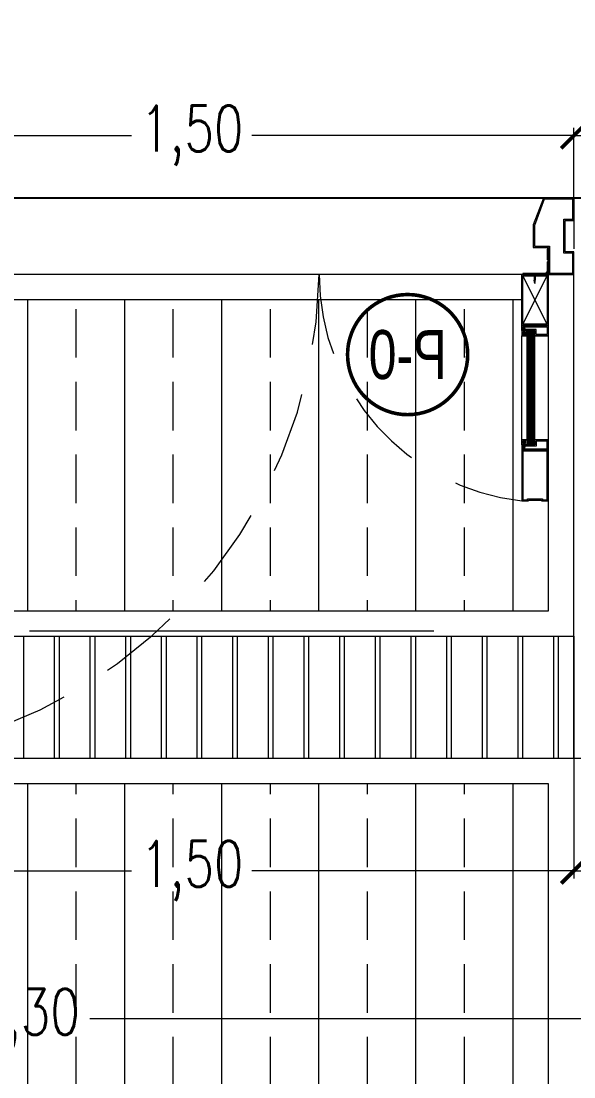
# Model space of a CAD drawing. Header units: millimetres. Extents: x 216 to 2687, y 57 to 1099.
# Drawn here: x 229.588 to 230.673, y 85.072 to 87.144 of the extents above; entities that cross this region are included whole.
import ezdxf
from ezdxf.enums import TextEntityAlignment as Align

# ---------------------------------------------------------------- set-up
doc = ezdxf.new("R2010")
doc.units = ezdxf.units.MM
doc.header["$LTSCALE"] = 0.5
doc.set_wipeout_variables(frame=1)
doc.header["$PDMODE"] = 35
for name, pattern in [('DASHDOT2', [12.7, 6.35, -3.175, 0, -3.175]), ('DASHED2', [9.525, 6.35, -3.175]), ('HIDDEN', [0.375, 0.25, -0.125])]:
    doc.linetypes.add(name, pattern=pattern)
for name, color, linetype, lineweight in [('A-COTAS', 7, 'Continuous', 9), ('A-EJES', 7, 'DASHDOT2', 9), ('A-PISO', 7, 'Continuous', 15), ('A-PISO -ACHU', 55, 'Continuous', 0), ('A-PLAN-ACHU1', 105, 'Continuous', 9), ('A-PLAN-ACHU2', 146, 'Continuous', 0), ('A-PLAN-ACHU3', 250, 'Continuous', 0), ('A-PROY', 6, 'HIDDEN', 18), ('A-TEXT-VENT', 2, 'Continuous', 9), ('A-VENT', 1, 'Continuous', 15), ('A-WIPEOUT', 255, 'Continuous', 0)]:
    doc.layers.add(name, color=color, linetype=linetype, lineweight=lineweight)
doc.layers.add('BORRADOR', color=3, linetype='Continuous', plot=False)
doc.styles.add('Cotas', font='romans.shx', dxfattribs={"width": 0.75})
doc.styles.add('ING_50', font='swisscl.ttf', dxfattribs={"height": 0.08})
doc.dimstyles.new("1-25'", dxfattribs={"dimtxt": 0.075, "dimasz": 0.05, "dimexe": 0.015, "dimexo": 0, "dimgap": 0.02, "dimtad": 0, "dimzin": 4, "dimtxsty": 'Cotas', "dimblk": 'ARCHTICK', "dimcen": 0.09, "dimclrd": 142, "dimclre": 2, "dimclrt": 2, "dimadec": 0, "dimazin": 0, "dimtfac": 1, "dimtmove": 0, "dimatfit": 3, "dimfxl": 0.1, "dimlwd": 13, "dimlwe": 9, "dimarcsym": 2})
pattern_1 = [(90, (-2414.34887, -998.31859), (-0.1905, 4e-17), []), (90, (-2414.25362, -998.22334), (-0.1905, 4e-17), [0.09525, -0.047625])]

# ---------------------------------------------------------------- blocks, each defined once
blk = doc.blocks.new('_ArchTick')
at = {"color": 0, "linetype": 'ByBlock', "const_width": 0.15}
blk.add_lwpolyline([(-0.5, -0.5), (0.5, 0.5)], dxfattribs=at)
blk = doc.blocks.new('*D241')
at = {"layer": 'A-COTAS', "color": 2, "linetype": 'DASHDOT2', "lineweight": 9, "transparency": 16777216}
for p, q in [((229.1728, 85.6969), (229.1728, 85.4615)), ((230.6728, 85.6969), (230.6728, 85.4615))]:
    blk.add_line(p, q, dxfattribs=at)
at = {"layer": 'A-COTAS', "color": 142, "linetype": 'Continuous', "lineweight": 13, "transparency": 16777216}
for p, q in [((229.1728, 85.4765), (229.8047, 85.4765)), ((230.6728, 85.4765), (230.0408, 85.4765))]:
    blk.add_line(p, q, dxfattribs=at)
at = {"layer": 'DEFPOINTS', "color": 0, "transparency": 16777216}
for p in [(229.1728, 85.6969), (230.6728, 85.6969), (230.6728, 85.4765)]:
    blk.add_point(p, dxfattribs=at)
at = {"layer": 'A-COTAS', "color": 142, "lineweight": 13, "transparency": 16777216, "xscale": 0.05, "yscale": 0.05, "zscale": 0.05, "rotation": 180}
blk.add_blockref('_ArchTick', (229.1728, 85.4765), dxfattribs=at)
at = {"layer": 'A-COTAS', "color": 142, "lineweight": 13, "transparency": 16777216, "xscale": 0.05, "yscale": 0.05, "zscale": 0.05}
blk.add_blockref('_ArchTick', (230.6728, 85.4765), dxfattribs=at)
at = {"layer": 'A-COTAS', "color": 2, "transparency": 16777216, "insert": (229.9228, 85.4765), "char_height": 0.09, "attachment_point": 5, "style": 'Cotas'}
blk.add_mtext('1,50', dxfattribs=at)
blk = doc.blocks.new('*D242')
at = {"layer": 'A-COTAS', "color": 2, "linetype": 'DASHDOT2', "lineweight": 9, "transparency": 16777216}
for p, q in [((230.6728, 85.6969), (230.6728, 85.4615)), ((230.8228, 85.6969), (230.8228, 85.4615))]:
    blk.add_line(p, q, dxfattribs=at)
at = {"layer": 'A-COTAS', "color": 142, "linetype": 'Continuous', "lineweight": 13, "transparency": 16777216}
for p, q in [((230.6728, 85.4765), (230.8228, 85.4765)), ((230.8228, 85.4765), (230.8728, 85.4765))]:
    blk.add_line(p, q, dxfattribs=at)
at = {"layer": 'DEFPOINTS', "color": 0, "transparency": 16777216}
for p in [(230.6728, 85.6969), (230.8228, 85.6969), (230.8228, 85.4765)]:
    blk.add_point(p, dxfattribs=at)
at = {"layer": 'A-COTAS', "color": 142, "lineweight": 13, "transparency": 16777216, "xscale": 0.05, "yscale": 0.05, "zscale": 0.05, "rotation": 180}
blk.add_blockref('_ArchTick', (230.6728, 85.4765), dxfattribs=at)
at = {"layer": 'A-COTAS', "color": 142, "lineweight": 13, "transparency": 16777216, "xscale": 0.05, "yscale": 0.05, "zscale": 0.05}
blk.add_blockref('_ArchTick', (230.8228, 85.4765), dxfattribs=at)
at = {"layer": 'A-COTAS', "color": 2, "transparency": 16777216, "insert": (230.9619, 85.4765), "char_height": 0.09, "attachment_point": 5, "style": 'Cotas'}
blk.add_mtext(',15', dxfattribs=at)
blk = doc.blocks.new('*D279')
at = {"layer": 'A-COTAS', "color": 2, "linetype": 'DASHDOT2', "lineweight": 9, "transparency": 16777216}
for p, q in [((229.1728, 86.9196), (229.1728, 86.9346)), ((230.6728, 86.7969), (230.6728, 86.9346))]:
    blk.add_line(p, q, dxfattribs=at)
at = {"layer": 'A-COTAS', "color": 142, "linetype": 'Continuous', "lineweight": 13, "transparency": 16777216}
for p, q in [((229.1728, 86.9196), (229.8047, 86.9196)), ((230.6728, 86.9196), (230.0408, 86.9196))]:
    blk.add_line(p, q, dxfattribs=at)
at = {"layer": 'DEFPOINTS', "color": 0, "transparency": 16777216}
for p in [(229.1728, 86.9196), (230.6728, 86.9196), (230.6728, 86.7969)]:
    blk.add_point(p, dxfattribs=at)
at = {"layer": 'A-COTAS', "color": 142, "lineweight": 13, "transparency": 16777216, "xscale": 0.05, "yscale": 0.05, "zscale": 0.05, "rotation": 180}
blk.add_blockref('_ArchTick', (229.1728, 86.9196), dxfattribs=at)
at = {"layer": 'A-COTAS', "color": 142, "lineweight": 13, "transparency": 16777216, "xscale": 0.05, "yscale": 0.05, "zscale": 0.05}
blk.add_blockref('_ArchTick', (230.6728, 86.9196), dxfattribs=at)
at = {"layer": 'A-COTAS', "color": 2, "transparency": 16777216, "insert": (229.9228, 86.9196), "char_height": 0.09, "attachment_point": 5, "style": 'Cotas'}
blk.add_mtext('1,50', dxfattribs=at)
blk = doc.blocks.new('*D280')
at = {"layer": 'A-COTAS', "color": 2, "linetype": 'DASHDOT2', "lineweight": 9, "transparency": 16777216}
for p, q in [((230.6728, 86.7969), (230.6728, 86.9346)), ((230.8228, 86.7969), (230.8228, 86.9346))]:
    blk.add_line(p, q, dxfattribs=at)
at = {"layer": 'A-COTAS', "color": 142, "linetype": 'Continuous', "lineweight": 13, "transparency": 16777216}
for p, q in [((230.6728, 86.9196), (230.8228, 86.9196)), ((230.8228, 86.9196), (230.8728, 86.9196))]:
    blk.add_line(p, q, dxfattribs=at)
at = {"layer": 'DEFPOINTS', "color": 0, "transparency": 16777216}
for p in [(230.8228, 86.9196), (230.6728, 86.7969), (230.8228, 86.7969)]:
    blk.add_point(p, dxfattribs=at)
at = {"layer": 'A-COTAS', "color": 142, "lineweight": 13, "transparency": 16777216, "xscale": 0.05, "yscale": 0.05, "zscale": 0.05, "rotation": 180}
blk.add_blockref('_ArchTick', (230.6728, 86.9196), dxfattribs=at)
at = {"layer": 'A-COTAS', "color": 142, "lineweight": 13, "transparency": 16777216, "xscale": 0.05, "yscale": 0.05, "zscale": 0.05}
blk.add_blockref('_ArchTick', (230.8228, 86.9196), dxfattribs=at)
at = {"layer": 'A-COTAS', "color": 2, "transparency": 16777216, "insert": (230.9619, 86.9196), "char_height": 0.09, "attachment_point": 5, "style": 'Cotas'}
blk.add_mtext(',15', dxfattribs=at)
blk = doc.blocks.new('*D301')
at = {"layer": 'A-COTAS', "color": 2, "linetype": 'DASHDOT2', "lineweight": 9, "transparency": 16777216}
for p, q in [((220.4228, 85.6969), (220.4228, 85.171)), ((238.7228, 85.6969), (238.7228, 85.171))]:
    blk.add_line(p, q, dxfattribs=at)
at = {"layer": 'A-COTAS', "color": 142, "linetype": 'Continuous', "lineweight": 13, "transparency": 16777216}
for p, q in [((220.4228, 85.186), (229.4226, 85.186)), ((238.7228, 85.186), (229.7229, 85.186))]:
    blk.add_line(p, q, dxfattribs=at)
at = {"layer": 'DEFPOINTS', "color": 0, "transparency": 16777216}
for p in [(220.4228, 85.6969), (238.7228, 85.6969), (238.7228, 85.186)]:
    blk.add_point(p, dxfattribs=at)
at = {"layer": 'A-COTAS', "color": 142, "lineweight": 13, "transparency": 16777216, "xscale": 0.05, "yscale": 0.05, "zscale": 0.05, "rotation": 180}
blk.add_blockref('_ArchTick', (220.4228, 85.186), dxfattribs=at)
at = {"layer": 'A-COTAS', "color": 142, "lineweight": 13, "transparency": 16777216, "xscale": 0.05, "yscale": 0.05, "zscale": 0.05}
blk.add_blockref('_ArchTick', (238.7228, 85.186), dxfattribs=at)
at = {"layer": 'A-COTAS', "color": 2, "transparency": 16777216, "insert": (229.5728, 85.186), "char_height": 0.09, "attachment_point": 5, "style": 'Cotas'}
blk.add_mtext('18,30', dxfattribs=at)
blk = doc.blocks.new('*D356')
at = {"layer": 'A-COTAS', "color": 2, "linetype": 'DASHDOT2', "lineweight": 9, "transparency": 16777216}
for p, q in [((230.6321, 93.0054), (231.0688, 93.0054)), ((230.8228, 86.7969), (231.0688, 86.7969))]:
    blk.add_line(p, q, dxfattribs=at)
at = {"layer": 'A-COTAS', "color": 142, "linetype": 'Continuous', "lineweight": 13, "transparency": 16777216}
for p, q in [((231.0538, 93.0054), (231.0538, 90.0128)), ((231.0538, 86.7969), (231.0538, 89.7896))]:
    blk.add_line(p, q, dxfattribs=at)
at = {"layer": 'DEFPOINTS', "color": 0, "transparency": 16777216}
for p in [(230.6321, 93.0054), (231.0538, 93.0054), (230.8228, 86.7969)]:
    blk.add_point(p, dxfattribs=at)
at = {"layer": 'A-COTAS', "color": 142, "lineweight": 13, "transparency": 16777216, "xscale": 0.05, "yscale": 0.05, "zscale": 0.05}
for p, rotation in [((231.0538, 93.0054), 90), ((231.0538, 86.7969), 270)]:
    blk.add_blockref('_ArchTick', p, dxfattribs=dict(at, rotation=rotation))
at = {"layer": 'A-COTAS', "color": 2, "transparency": 16777216, "insert": (231.0538, 89.9012), "char_height": 0.09, "attachment_point": 5, "rotation": 90, "style": 'Cotas'}
blk.add_mtext('6,21', dxfattribs=at)
blk = doc.blocks.new('TORNILLO_AUTOPERF')
at = {"layer": 'A-PLAN-ACHU2'}
for points in [[(-0.024, 0), (-0.0151, -0.0013), (0, -0.0013), (0.0025, -0.0036), (0.0025, 0.0036), (0, 0.0013), (-0.0151, 0.0013)], [(-0.0231, 0.0001), (-0.024, 0), (-0.0232, -0.0001)], [(-0.0218, 0.0003), (-0.0231, 0.0001), (-0.0232, -0.0001), (-0.0219, -0.0003)], [(-0.0204, 0.0005), (-0.0218, 0.0003), (-0.0219, -0.0003), (-0.0206, -0.0005)], [(-0.0191, 0.0007), (-0.0204, 0.0005), (-0.0206, -0.0005), (-0.0194, -0.0007)], [(-0.0177, 0.0009), (-0.0191, 0.0007), (-0.0194, -0.0007), (-0.0181, -0.0008)], [(-0.0164, 0.0011), (-0.0177, 0.0009), (-0.0181, -0.0008), (-0.0168, -0.001)], [(-0.0151, 0.0013), (-0.0164, 0.0011), (-0.0168, -0.001), (-0.0156, -0.0012)], [(-0.0138, 0.0013), (-0.0151, 0.0013), (-0.0156, -0.0012), (-0.0151, -0.0013), (-0.0143, -0.0013)], [(-0.0125, 0.0013), (-0.0138, 0.0013), (-0.0143, -0.0013), (-0.013, -0.0013)], [(-0.0112, 0.0013), (-0.0125, 0.0013), (-0.013, -0.0013), (-0.0117, -0.0013)], [(-0.0099, 0.0013), (-0.0112, 0.0013), (-0.0117, -0.0013), (-0.0104, -0.0013)], [(-0.0086, 0.0013), (-0.0099, 0.0013), (-0.0104, -0.0013), (-0.0091, -0.0013)], [(-0.0073, 0.0013), (-0.0086, 0.0013), (-0.0091, -0.0013), (-0.0078, -0.0013)]]:
    blk.add_lwpolyline(points, close=True, dxfattribs=at)
for points in [[(-0.024, 0), (-0.0151, 0.0013)], [(-0.024, 0), (-0.0151, -0.0013)], [(0, 0.0013), (-0.0151, 0.0013)], [(0, 0.0013), (0.0025, 0.0036)], [(0, 0.0013), (0, -0.0013)], [(0.0025, 0.0036), (0.0025, -0.0036)], [(0, -0.0013), (-0.0151, -0.0013)], [(0, -0.0013), (0.0025, -0.0036)]]:
    blk.add_lwpolyline(points, dxfattribs=at)

msp = doc.modelspace()

# ---------------------------------------------------------------- hatches: boundary and pattern name
at = {"layer": 'A-PISO -ACHU'}
h = msp.add_hatch(dxfattribs=at)
h.set_pattern_fill('ANSI33', color=253, scale=0.03, angle=45)
h.set_pattern_definition(pattern_1)
h.paths.add_polyline_path([(230.6228, 86.5969), (229.2228, 86.5969), (229.2228, 85.9869), (230.6228, 85.9869)])
h = msp.add_hatch(dxfattribs=at)
h.set_pattern_fill('ANSI33', color=253, scale=0.03, angle=45)
h.set_pattern_definition(pattern_1)
h.paths.add_polyline_path([(230.6228, 85.6469), (229.2228, 85.6469), (229.2228, 85.6369), (229.2228, 83.9469), (230.6228, 83.9469)])

# ---------------------------------------------------------------- linework, layer by layer
at = {"layer": 'A-EJES', "ltscale": 0.25}
msp.add_line((240.5228, 85.9469), (218.6228, 85.9469), dxfattribs=at)
at = {"layer": 'A-PISO'}
msp.add_lwpolyline([(234.4728, 85.6969), (230.6728, 85.6969), (230.6728, 86.6469), (229.1728, 86.6469), (229.1728, 85.6969), (223.9728, 85.6969), (223.9728, 86.6439), (222.4728, 86.6439), (222.4728, 85.6969), (220.4228, 85.6969)], dxfattribs=at)
at = {"layer": 'A-PISO -ACHU', "color": 253}
for points in [[(230.6228, 86.5969), (229.2228, 86.5969), (229.2228, 85.9869), (230.6228, 85.9869)], [(230.6228, 85.6469), (229.2228, 85.6469), (229.2228, 85.6369), (229.2228, 83.9469), (230.6228, 83.9469)]]:
    msp.add_lwpolyline(points, close=True, dxfattribs=at)
at = {"layer": 'A-PISO -ACHU'}
msp.add_lwpolyline([(229.1728, 85.9369), (230.6728, 85.9369), (230.6728, 85.6969), (229.1728, 85.6969)], close=True, dxfattribs=at)
at = {"layer": 'A-PLAN-ACHU3', "color": 253}
for points in [[(229.5928, 85.6969), (229.5928, 85.9369), (229.6528, 85.9369), (229.6528, 85.6969)], [(229.6628, 85.6969), (229.6628, 85.9369), (229.7228, 85.9369), (229.7228, 85.6969)], [(229.7328, 85.6969), (229.7328, 85.9369), (229.7928, 85.9369), (229.7928, 85.6969)], [(229.8028, 85.6969), (229.8028, 85.9369), (229.8628, 85.9369), (229.8628, 85.6969)], [(229.8728, 85.6969), (229.8728, 85.9369), (229.9328, 85.9369), (229.9328, 85.6969)], [(229.9428, 85.6969), (229.9428, 85.9369), (230.0028, 85.9369), (230.0028, 85.6969)], [(230.0128, 85.6969), (230.0128, 85.9369), (230.0728, 85.9369), (230.0728, 85.6969)], [(230.0828, 85.6969), (230.0828, 85.9369), (230.1428, 85.9369), (230.1428, 85.6969)], [(230.1528, 85.6969), (230.1528, 85.9369), (230.2128, 85.9369), (230.2128, 85.6969)], [(230.2228, 85.6969), (230.2228, 85.9369), (230.2828, 85.9369), (230.2828, 85.6969)], [(230.2928, 85.6969), (230.2928, 85.9369), (230.3528, 85.9369), (230.3528, 85.6969)], [(230.3628, 85.6969), (230.3628, 85.9369), (230.4228, 85.9369), (230.4228, 85.6969)], [(230.4328, 85.6969), (230.4328, 85.9369), (230.4928, 85.9369), (230.4928, 85.6969)], [(230.5028, 85.6969), (230.5028, 85.9369), (230.5628, 85.9369), (230.5628, 85.6969)], [(230.5728, 85.6969), (230.5728, 85.9369), (230.6328, 85.9369), (230.6328, 85.6969)], [(230.6428, 85.6969), (230.6428, 85.9369), (230.6728, 85.9369), (230.6728, 85.6969)]]:
    msp.add_lwpolyline(points, close=True, dxfattribs=at)
at = {"layer": 'A-PROY', "color": 250, "linetype": 'DASHED2', "ltscale": 0.05}
msp.add_lwpolyline([(229.2751, 85.7009, 0.390138), (230.1728, 86.6469)], format="xyb", dxfattribs=at)
at = {"layer": 'A-TEXT-VENT', "const_width": 0.00703}
msp.add_lwpolyline([(230.2285, 86.4896, -0.414214), (230.3464, 86.6075, -0.414214), (230.4643, 86.4896, -0.414214), (230.3464, 86.3717, -0.414214)], format="xyb", close=True, dxfattribs=at)
at = {"layer": 'BORRADOR'}
msp.add_lwpolyline([(232.4228, 86.1469), (230.826, 86.1469), (230.826, 86.7969), (229.1728, 86.7969), (229.1728, 88.6969), (227.0684, 88.6969), (227.0684, 87.8969), (226.0771, 87.8969), (226.0771, 88.6969), (223.9728, 88.6969), (223.9728, 86.7915), (222.3228, 86.7939), (222.3228, 86.1469), (220.7228, 86.1469)], dxfattribs=at)

# ---------------------------------------------------------------- texts
at = {"layer": 'A-TEXT-VENT', "color": 1, "style": 'ING_50', "text_generation_flag": 4}
msp.add_attdef('P-0', text='AA', height=0.096, rotation=180, dxfattribs=at).set_placement((230.3464, 86.4896), align=Align.MIDDLE_CENTER)

# ---------------------------------------------------------------- dimensions: what is measured, and where the dimension line sits
at = {"layer": 'A-COTAS'}
for base, p1, p2, picture, middle in [((238.7228, 85.186), (220.4228, 85.6969), (238.7228, 85.6969), '*D301', (229.5728, 85.186)), ((230.6728, 85.4765), (229.1728, 85.6969), (230.6728, 85.6969), '*D241', (229.9228, 85.4765)), ((230.8228, 85.4765), (230.6728, 85.6969), (230.8228, 85.6969), '*D242', (230.9619, 85.4765))]:
    dim = msp.add_linear_dim(base=base, p1=p1, p2=p2, dimstyle="1-25'", override={"dimtxt": 0.09}, dxfattribs=at)
    dim.commit()
    dim.dimension.update_dxf_attribs({"geometry": picture, "text_midpoint": middle})

# ---------------------------------------------------------------- next in the draw order: wipeouts: each hides what was drawn before it
msp.add_wipeout([(230.6728, 86.6469), (230.6228, 86.6469), (230.6228, 86.6999), (230.5928, 86.6999), (230.5928, 86.744), (230.6131, 86.7969), (230.6728, 86.7969)]).dxf.layer = 'A-WIPEOUT'

# ---------------------------------------------------------------- next in the draw order: linework, layer by layer
at = {"layer": 'A-PLAN-ACHU1'}
msp.add_lwpolyline([(230.6228, 86.6966), (230.6205, 86.6966), (230.6205, 86.6761), (230.6225, 86.6743), (230.6228, 86.6743)], close=True, dxfattribs=at)

# ---------------------------------------------------------------- next in the draw order: dimensions: what is measured, and where the dimension line sits
at = {"layer": 'A-COTAS'}
dim = msp.add_linear_dim(base=(231.0538, 93.0054), p1=(230.8228, 86.7969), p2=(230.6321, 93.0054), angle=90, dimstyle="1-25'", override={"dimtxt": 0.09}, dxfattribs=at)
dim.commit()
dim.dimension.update_dxf_attribs({"geometry": '*D356', "text_midpoint": (231.0538, 89.9012)})
for base, p1, p2, picture, middle in [((230.6728, 86.9196), (229.1728, 86.9196), (230.6728, 86.7969), '*D279', (229.9228, 86.9196)), ((230.8228, 86.9196), (230.6728, 86.7969), (230.8228, 86.7969), '*D280', (230.9619, 86.9196))]:
    dim = msp.add_linear_dim(base=base, p1=p1, p2=p2, dimstyle="1-25'", override={"dimtxt": 0.09}, dxfattribs=at)
    dim.commit()
    dim.dimension.update_dxf_attribs({"geometry": picture, "text_midpoint": middle})

# ---------------------------------------------------------------- next in the draw order: wipeouts: each hides what was drawn before it
msp.add_wipeout([(230.5704, 86.6466), (230.6224, 86.6466), (230.6224, 86.2024), (230.5704, 86.2024)]).dxf.layer = 'A-WIPEOUT'

# ---------------------------------------------------------------- next in the draw order: linework, layer by layer
at = {"layer": 'A-PLAN-ACHU1'}
for points in [[(230.6704, 86.7552), (230.6704, 86.7945), (230.6145, 86.7945), (230.5952, 86.7433), (230.5952, 86.7023), (230.6252, 86.7023), (230.6252, 86.6493), (230.6704, 86.6493), (230.6704, 86.6886), (230.6532, 86.6886), (230.6532, 86.7552)], [(230.5728, 86.6488), (230.5728, 86.6466), (230.595, 86.6466), (230.595, 86.6469), (230.5933, 86.6488)], [(230.5954, 86.5266), (230.5954, 86.5356), (230.5814, 86.5356), (230.5814, 86.5266), (230.5818, 86.5266), (230.5818, 86.5352), (230.595, 86.5352), (230.595, 86.5266)], [(230.5947, 86.3141), (230.5947, 86.5349), (230.5821, 86.5349), (230.5821, 86.3141)], [(230.5954, 86.3224), (230.5954, 86.3134), (230.5814, 86.3134), (230.5814, 86.3224), (230.5818, 86.3224), (230.5818, 86.3138), (230.595, 86.3138), (230.595, 86.3224)]]:
    msp.add_lwpolyline(points, close=True, dxfattribs=at)
for points in [[(230.6228, 86.6724), (230.6225, 86.6724), (230.6205, 86.6707), (230.6205, 86.6514, -0.346783), (230.6222, 86.6493), (230.6228, 86.6493)], [(230.5987, 86.6488), (230.5969, 86.6469), (230.5969, 86.6466), (230.62, 86.6466), (230.62, 86.6472, -0.346783), (230.618, 86.6488)], [(230.62, 86.6515, 0.346783), (230.618, 86.6498, 0.48502), (230.62, 86.6472, 1)], [(230.62, 86.6477, -1), (230.62, 86.6509, -1)]]:
    msp.add_lwpolyline(points, format="xyb", close=True, dxfattribs=at)
at = {"layer": 'A-PLAN-ACHU2', "linetype": 'HIDDEN', "ltscale": 0.01}
for points in [[(230.6158, 86.6493), (230.6243, 86.6493)], [(230.62, 86.645), (230.62, 86.6536)]]:
    msp.add_lwpolyline(points, dxfattribs=at)
at = {"layer": 'A-PLAN-ACHU2'}
for points in [[(230.5704, 86.3224), (230.5704, 86.5266), (230.5804, 86.5266), (230.5804, 86.3224)], [(230.5964, 86.3224), (230.5964, 86.5266), (230.6224, 86.5266), (230.6224, 86.3224)]]:
    msp.add_lwpolyline(points, close=True, dxfattribs=at)
for points in [[(230.5834, 86.5349), (230.5834, 86.3141)], [(230.5859, 86.5349), (230.5859, 86.3141)], [(230.5909, 86.5349), (230.5909, 86.3141)], [(230.5934, 86.5349), (230.5934, 86.3141)]]:
    msp.add_lwpolyline(points, dxfattribs=at)
at = {"layer": 'A-PLAN-ACHU3'}
for points in [[(230.62, 86.549), (230.5728, 86.6442)], [(230.5728, 86.549), (230.62, 86.6442)], [(230.5884, 86.5349), (230.5884, 86.3141)]]:
    msp.add_lwpolyline(points, dxfattribs=at)
at = {"layer": 'A-PROY', "linetype": 'HIDDEN', "ltscale": 0.5}
msp.add_lwpolyline([(230.6728, 86.7969), (230.6728, 86.6469), (229.1728, 86.6469), (229.1728, 86.7969), (230.6728, 86.7969)], close=True, dxfattribs=at)
at = {"layer": 'A-PROY', "color": 250, "linetype": 'DASHED2', "ltscale": 0.05}
msp.add_lwpolyline([(230.5704, 86.2024, -0.381977), (230.1728, 86.6469)], format="xyb", dxfattribs=at)
at = {"layer": 'A-VENT'}
for points in [[(230.6728, 86.7528), (230.6728, 86.7969), (230.6131, 86.7969), (230.5928, 86.744), (230.5928, 86.6999), (230.6228, 86.6999), (230.6228, 86.6469), (230.6728, 86.6469), (230.6728, 86.691), (230.6556, 86.691), (230.6556, 86.7528)], [(230.6224, 86.6466), (230.6224, 86.5466), (230.5704, 86.5466), (230.5704, 86.6466)], [(230.62, 86.6442), (230.62, 86.549), (230.5728, 86.549), (230.5728, 86.6442)], [(230.6224, 86.5466), (230.6224, 86.5266), (230.5964, 86.5266), (230.5964, 86.5366), (230.5704, 86.5366), (230.5704, 86.5466)], [(230.5727, 86.5266), (230.5744, 86.5285), (230.5744, 86.529), (230.5728, 86.529), (230.5728, 86.5342), (230.5744, 86.5342), (230.5744, 86.5366), (230.5704, 86.5366), (230.5704, 86.5266)], [(230.62, 86.5442), (230.62, 86.529), (230.5988, 86.529), (230.5988, 86.539), (230.5728, 86.539), (230.5728, 86.5442)], [(230.5804, 86.5266), (230.5804, 86.5366), (230.5763, 86.5366), (230.5763, 86.5342), (230.578, 86.5342), (230.578, 86.529), (230.5763, 86.529), (230.5763, 86.5285), (230.5781, 86.5266)], [(230.6224, 86.3024), (230.6224, 86.3224), (230.5964, 86.3224), (230.5964, 86.3124), (230.5704, 86.3124), (230.5704, 86.3024)], [(230.5727, 86.3224), (230.5744, 86.3205), (230.5744, 86.32), (230.5728, 86.32), (230.5728, 86.3148), (230.5744, 86.3148), (230.5744, 86.3124), (230.5704, 86.3124), (230.5704, 86.3224)], [(230.62, 86.3048), (230.62, 86.32), (230.5988, 86.32), (230.5988, 86.31), (230.5728, 86.31), (230.5728, 86.3048)], [(230.5804, 86.3224), (230.5804, 86.3124), (230.5763, 86.3124), (230.5763, 86.3148), (230.578, 86.3148), (230.578, 86.32), (230.5763, 86.32), (230.5763, 86.3205), (230.5781, 86.3224)], [(230.5839, 86.2024), (230.5839, 86.2039), (230.6089, 86.2039), (230.6089, 86.2024), (230.6224, 86.2024), (230.6224, 86.3024), (230.5704, 86.3024), (230.5704, 86.2024)], [(230.5815, 86.2048), (230.5815, 86.2063), (230.6113, 86.2063), (230.6113, 86.2048), (230.62, 86.2048), (230.62, 86.3), (230.5728, 86.3), (230.5728, 86.2048)]]:
    msp.add_lwpolyline(points, close=True, dxfattribs=at)

# ---------------------------------------------------------------- next in the draw order: block references
for p, xscale, yscale, zscale, rotation in [((230.596, 86.6469), 0.75, 0.75, 0.75, 89.99999999965264), ((230.5754, 86.5285), 0.7499999999979952, 0.7499999999979952, 0.7499999999979952, 269.9999999996526), ((230.5754, 86.3205), -0.7499999999979952, 0.7499999999979952, 0.7499999999979952, 269.9999999996526)]:
    msp.add_blockref('TORNILLO_AUTOPERF', p, dxfattribs=dict(xscale=xscale, yscale=yscale, zscale=zscale, rotation=rotation))

doc.saveas('drawing.dxf')
